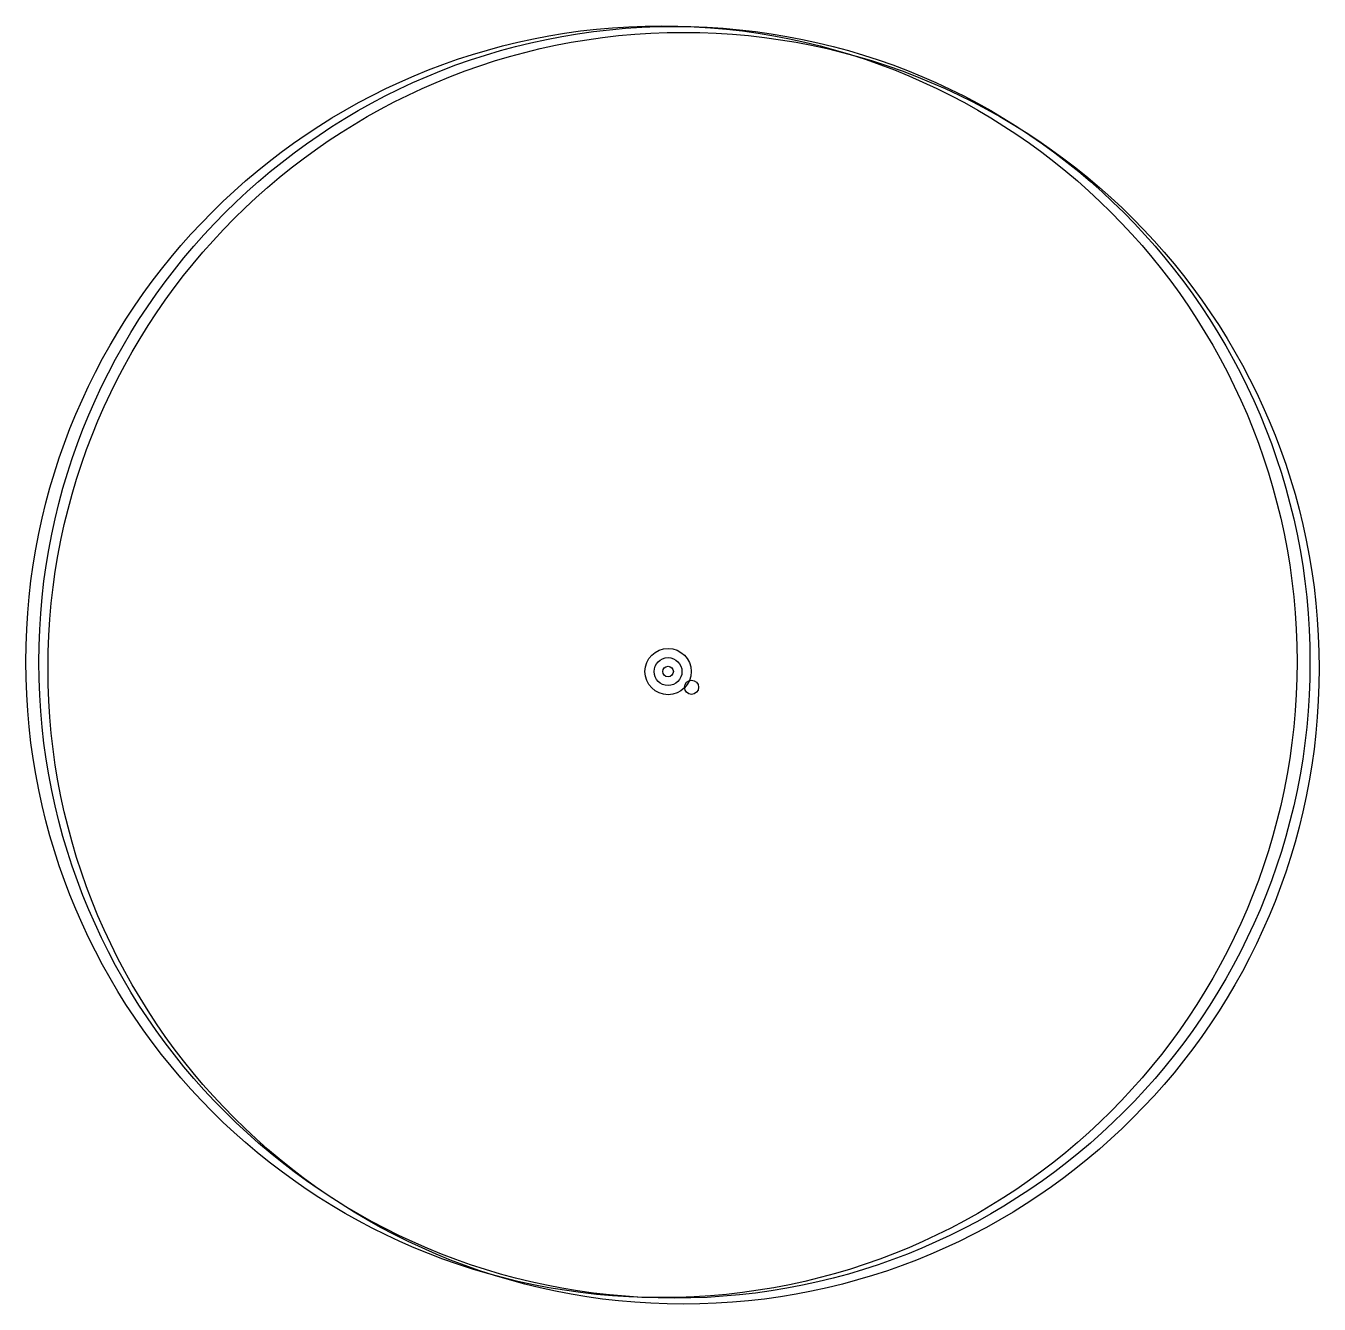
# Model space of a CAD drawing. Header units: inches. Extents: x -325 to 408, y -334 to 390.
import ezdxf

# ---------------------------------------------------------------- set-up
doc = ezdxf.new("R2010")
doc.units = ezdxf.units.IN
doc.header["$MEASUREMENT"] = 0

msp = doc.modelspace()

# ---------------------------------------------------------------- linework, layer by layer
for centre, radius in [((35.02, 29.66), 360), ((42.38, 29.36), 360), ((47.56, 25.99), 360), ((38.77, 24.11), 13.1), ((38.77, 24.11), 7.88), ((38.77, 24.11), 3), ((52.06, 15.19), 4)]:
    msp.add_circle(centre, radius)

doc.saveas('drawing.dxf')
